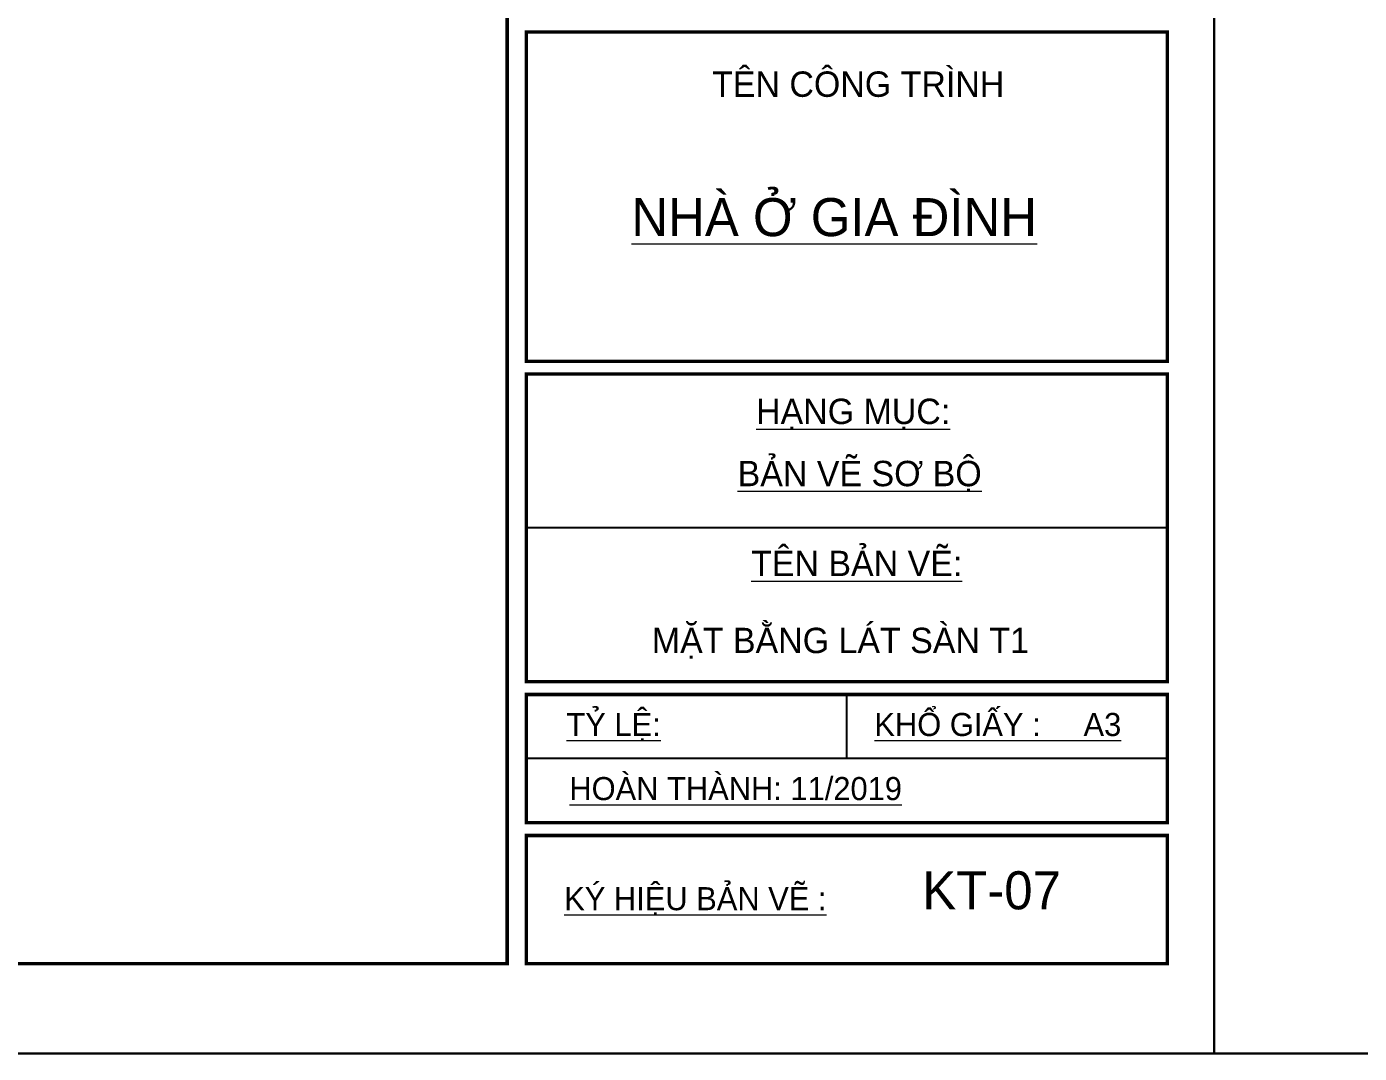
# Model space of a CAD drawing. Header units: inches. Extents: x 274208 to 641690, y -81912 to 129129.
# Drawn here: x 548488 to 553686, y 89217 to 93222 of the extents above; entities that cross this region are included whole.
import ezdxf
from ezdxf.enums import TextEntityAlignment as Align

# ---------------------------------------------------------------- set-up
doc = ezdxf.new("R2010")
doc.units = ezdxf.units.IN
doc.header["$MEASUREMENT"] = 0
for name, color, linetype, lineweight in [('05.Text', 253, 'Continuous', 18), ('11.Khung bo', 32, 'Continuous', 50), ('12.Khung', 36, 'Continuous', 25)]:
    doc.layers.add(name, color=color, linetype=linetype, lineweight=lineweight)
doc.layers.add('Tpl_Bound', color=1, linetype='Continuous', plot=False)
doc.styles.add('VnAvantH', font='')
doc.styles.get('VnAvantH').set_extended_font_data('.VnAvantH')

# ---------------------------------------------------------------- blocks, each defined once
blk = doc.blocks.new('100')
at = {"layer": '11.Khung bo', "const_width": 26.7}
for points in [[(1860913, -945240), (1860913, -916940), (1896063, -916940), (1896063, -945240)], [(1896213, -940540), (1901213, -940540), (1901213, -937971), (1896213, -937971)], [(1896213, -943040), (1901213, -943040), (1901213, -940640), (1896213, -940640)], [(1896213, -944140), (1901213, -944140), (1901213, -943140), (1896213, -943140)], [(1896213, -945240), (1901213, -945240), (1901213, -944240), (1896213, -944240)]]:
    blk.add_lwpolyline(points, close=True, dxfattribs=at)
at = {"layer": '12.Khung'}
for p, q in [((1901213, -941840), (1896213, -941840)), ((1898713, -943640), (1898713, -943140)), ((1901213, -943640), (1896213, -943640))]:
    blk.add_line(p, q, dxfattribs=at)
at = {"layer": '12.Khung', "color": 1}
blk.add_lwpolyline([(1901579, -945940), (1901579, -916240), (1859580, -916240), (1859580, -945940)], close=True, dxfattribs=at)
at = {"layer": '05.Text', "style": 'VnAvantH'}
for s, height, p in [('tªn C¤NG TR×NH', 198, (1897662, -938477)), ('%%UNHµ ë GIA §×NH', 297, (1897032, -939564)), ('%%Uh¹ng môc:', 198, (1898005, -941030)), ('%%Ub¶n vÏ s¬ bé', 198, (1897861, -941515)), ('%%Utªn b¶n vÏ:', 198, (1897966, -942216)), ('%%Utû lÖ:', 180, (1896525, -943464)), ('%%UKHæ GIÊY :     A3', 180, (1898928, -943464)), ('%%Uhoµn thµnh: 11/2019', 180, (1896548, -943964)), ('%%Uký hiÖu b¶n vÏ :', 180, (1896508, -944823))]:
    blk.add_text(s, height=height, dxfattribs=at).set_placement(p)

msp = doc.modelspace()

# ---------------------------------------------------------------- linework, layer by layer
at = {"layer": 'Tpl_Bound', "color": 1}
for points in [[(532120.4, 89216.7), (532120.4, 104066.6), (553120.2, 104066.6), (553120.2, 89216.7)], [(553120.2, 89216.7), (553120.2, 104066.6), (574120, 104066.6), (574120, 89216.7)]]:
    msp.add_lwpolyline(points, close=True, dxfattribs=at)

# ---------------------------------------------------------------- block references
at = {"layer": '05.Text', "xscale": 0.5, "yscale": 0.5, "zscale": 0.5}
for p in [(-397669.4, 562186.6), (-376669.6, 562186.6)]:
    msp.add_blockref('100', p, dxfattribs=at)

# ---------------------------------------------------------------- texts
at = {"layer": '05.Text', "style": 'VnAvantH'}
for s, height, p in [('MÆT B»NG l¸t sµn t1', 98.999, (552397.7, 90778)), ('KT-07', 148.5, (552522.1, 89778.5))]:
    msp.add_text(s, height=height, dxfattribs=at).set_placement(p, align=Align.RIGHT)

doc.saveas('drawing.dxf')
